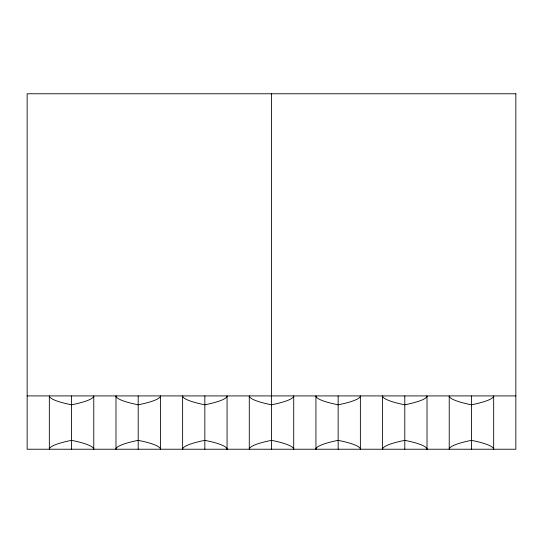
<?xml version="1.0" encoding="UTF-8"?>
<svg xmlns="http://www.w3.org/2000/svg" width="543" height="543" viewBox="0 0 543 543"><rect width="100%" height="100%" fill="white"/><g stroke="black" fill="none" stroke-linecap="round" stroke-linejoin="round"><path stroke-width="0.81" d="M27.15 395.915L515.85 395.915M471.453 395.915L471.453 449.231M404.8 395.915L404.8 449.231M338.153 395.915L338.153 449.231M271.5 93.769L271.5 449.231M204.847 395.915L204.847 449.231M138.2 395.915L138.2 449.231M71.547 395.915L71.547 449.231M515.85 93.769L27.15 93.769L27.15 449.231L515.85 449.231L515.85 93.769M493.668 449.231L493.668 395.915A57.185 9.007 -4.6 0 1 471.453 404.8A57.185 9.007 4.6 0 1 449.231 395.915L449.231 449.231A57.185 9.007 -4.6 0 1 471.453 440.346A57.185 9.007 4.6 0 1 493.668 449.231M427.015 449.231L427.015 395.915A57.185 9.007 -4.6 0 1 404.8 404.8A57.185 9.007 4.6 0 1 382.584 395.915L382.584 449.231A57.185 9.007 -4.6 0 1 404.8 440.346A57.185 9.007 4.6 0 1 427.015 449.231M360.369 449.231L360.369 395.915A57.185 9.007 -4.6 0 1 338.153 404.8A57.185 9.007 4.6 0 1 315.931 395.915L315.931 449.231A57.185 9.007 -4.6 0 1 338.153 440.346A57.185 9.007 4.6 0 1 360.369 449.231M293.715 449.231L293.715 395.915A57.185 9.007 -4.6 0 1 271.5 404.8A57.185 9.007 4.6 0 1 249.285 395.915L249.285 449.231A57.185 9.007 -4.6 0 1 271.5 440.346A57.185 9.007 4.6 0 1 293.715 449.231M227.069 449.231L227.069 395.915A57.185 9.007 -4.6 0 1 204.847 404.8A57.185 9.007 4.6 0 1 182.631 395.915L182.631 449.231A57.185 9.007 -4.6 0 1 204.847 440.346A57.185 9.007 4.6 0 1 227.069 449.231M160.416 449.231L160.416 395.915A57.185 9.007 -4.6 0 1 138.2 404.8A57.185 9.007 4.6 0 1 115.985 395.915L115.985 449.231A57.185 9.007 -4.6 0 1 138.2 440.346A57.185 9.007 4.6 0 1 160.416 449.231M93.769 449.231L93.769 395.915A57.185 9.007 -4.6 0 1 71.547 404.8A57.185 9.007 4.6 0 1 49.332 395.915L49.332 449.231A57.185 9.007 -4.6 0 1 71.547 440.346A57.185 9.007 4.6 0 1 93.769 449.231"/></g></svg>
